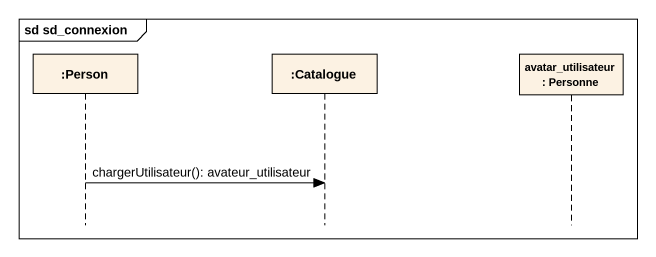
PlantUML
@startuml
mainframe sd sd_connexion
hide footbox
participant ":Person" as Person_
participant ":Catalogue" as Catalogue
participant "avatar_utilisateur : Personne" as avatar_utilisateur

Person_ -> Catalogue : chargerUtilisateur(): avateur_utilisateur
@enduml
